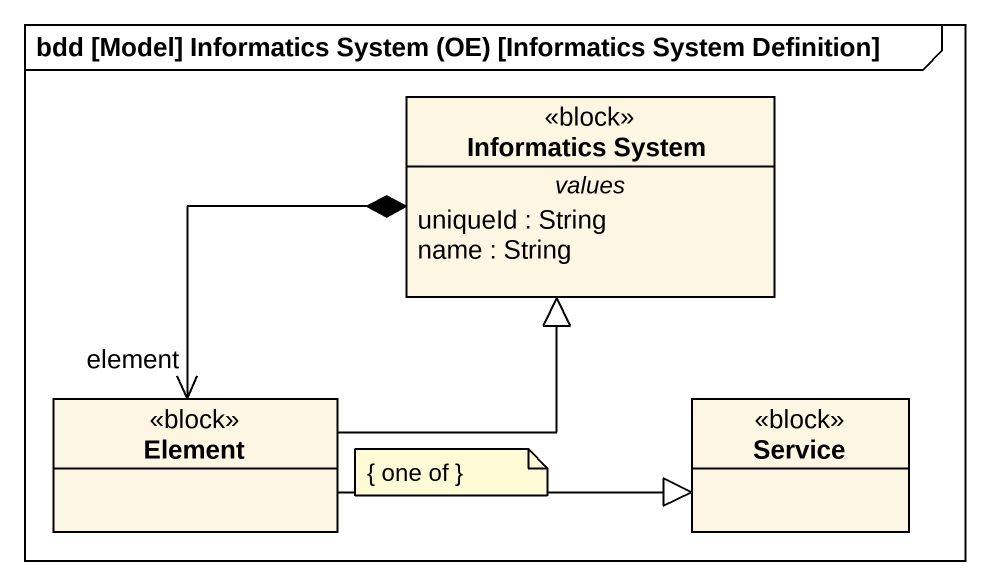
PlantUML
@startuml
mainframe bdd [Model] Informatics System (OE) [Informatics System Definition]
hide circle
hide empty members
class "Informatics System" as Informatics_System <<block>> {
  -- values --
  uniqueId : String
  name : String
}
class Element <<block>>
class Service <<block>>
Informatics_System *--> "element" Element
Element -up-|> Informatics_System
Element -right-|> Service
note as N1
  { one of }
end note
@enduml
